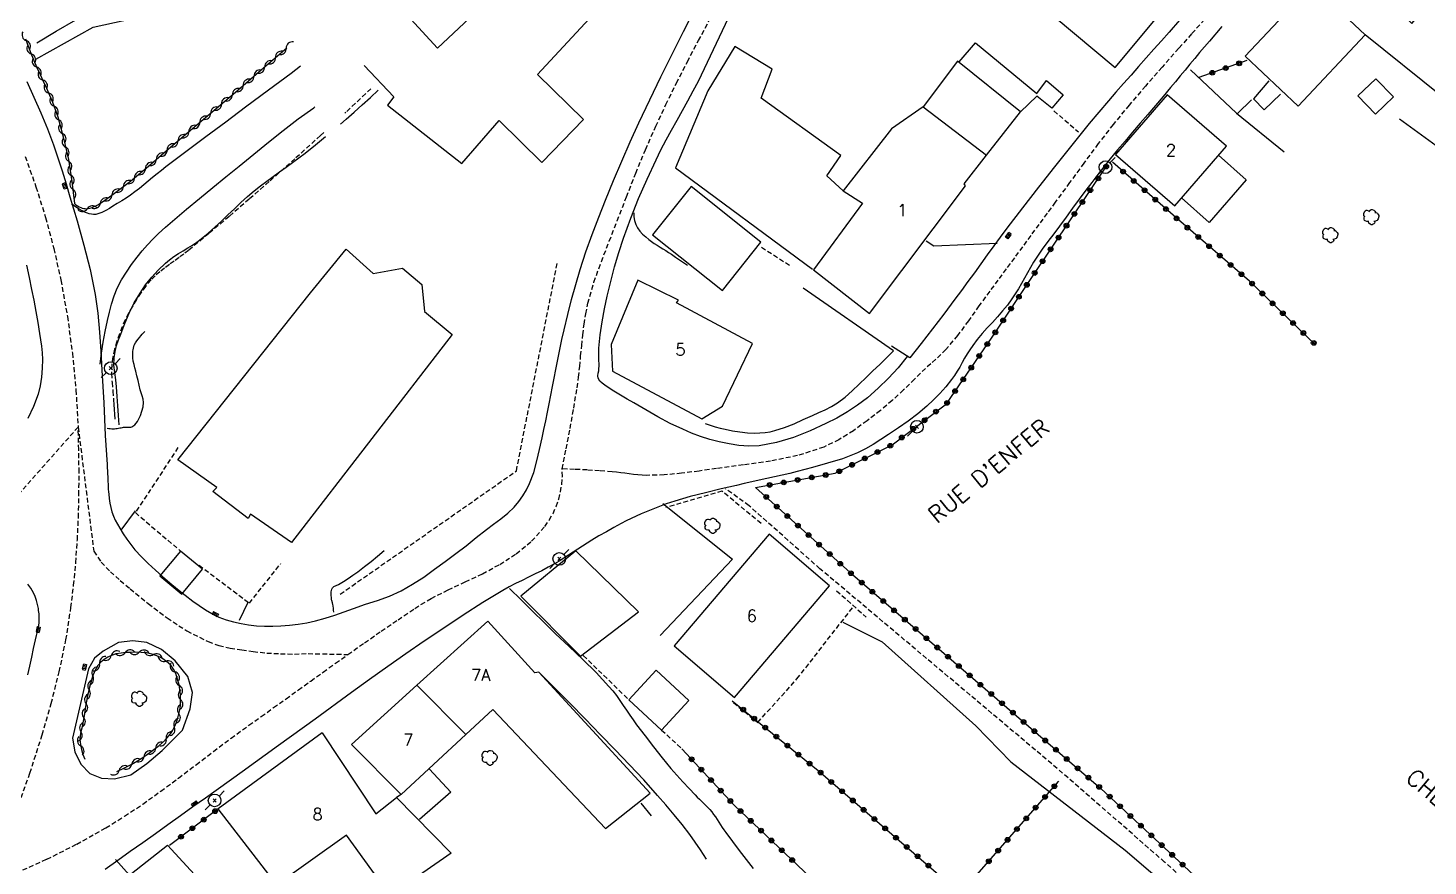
# Model space of a CAD drawing. Header units: millimetres. Extents: x 182998 to 184000, y 151998 to 153001.
# Drawn here: x 183125.3 to 183272.8, y 152199.2 to 152287.4 of the extents above; entities that cross this region are included whole.
import ezdxf
from ezdxf.enums import TextEntityAlignment as Align

# ---------------------------------------------------------------- set-up
doc = ezdxf.new("R2010")
doc.units = ezdxf.units.MM
doc.linetypes.add('DASHED', pattern=[0.75, 0.5, -0.25])
doc.layers.get('0').update_dxf_attribs({"linetype": 'CONTINUOUS'})
for name, color, linetype in [('W0001', 6, 'DASHED'), ('W0008', 7, 'CONTINUOUS'), ('W0015', 2, 'CONTINUOUS'), ('W0017', 7, 'CONTINUOUS'), ('W0070', 7, 'DASHED'), ('W0101', 7, 'CONTINUOUS'), ('W0104', 1, 'CONTINUOUS'), ('W0105', 7, 'CONTINUOUS'), ('W0112', 1, 'DASHED'), ('W0211', 2, 'CONTINUOUS'), ('W0300', 7, 'CONTINUOUS'), ('W0310', 3, 'CONTINUOUS'), ('W0323', 7, 'CONTINUOUS'), ('W0401', 7, 'CONTINUOUS'), ('W0473', 7, 'CONTINUOUS'), ('W0989', 7, 'CONTINUOUS'), ('W0991', 7, 'CONTINUOUS'), ('W1102', 7, 'CONTINUOUS')]:
    doc.layers.add(name, color=color, linetype=linetype)
doc.styles.get("Standard").update_dxf_attribs({"font": 'romans.shx', "width": 0.85})

# ---------------------------------------------------------------- blocks, each defined once
blk = doc.blocks.new('T300')
for p, q in [((-0.8, 0.51), (-0.86, 0.34)), ((-0.86, 0.34), (-0.86, 0.17)), ((-0.86, 0.17), (-0.74, 0.06)), ((-0.69, 0.63), (-0.8, 0.51)), ((-0.8, -0.06), (-0.74, 0.06)), ((-0.74, 0.06), (-0.69, 0.11)), ((-0.57, 0.69), (-0.69, 0.63)), ((-0.46, 0.69), (-0.57, 0.69)), ((-0.29, 0.63), (-0.46, 0.69)), ((-0.29, 0.63), (-0.17, 0.74)), ((-0.23, 0.57), (-0.29, 0.63)), ((-0.17, 0.74), (-0.06, 0.8)), ((-0.06, 0.8), (0.06, 0.8)), ((0.06, 0.8), (0.23, 0.74)), ((0.23, 0.74), (0.34, 0.63)), ((0.34, 0.63), (0.4, 0.51)), ((0.46, 0.46), (0.34, 0.46)), ((0.4, 0.51), (0.4, 0.46)), ((0.57, 0.4), (0.46, 0.46)), ((0.57, 0.4), (0.69, 0.29)), ((0.69, 0.29), (0.74, 0.17)), ((0.74, 0.06), (0.69, -0.17)), ((0.74, 0.17), (0.74, 0.06)), ((-0.8, -0.17), (-0.8, -0.06)), ((-0.8, -0.23), (-0.8, -0.17)), ((-0.74, -0.34), (-0.8, -0.23)), ((-0.69, -0.4), (-0.74, -0.34)), ((-0.51, -0.46), (-0.69, -0.4)), ((-0.4, -0.46), (-0.51, -0.46)), ((-0.4, -0.46), (-0.34, -0.46)), ((-0.34, -0.46), (-0.34, -0.4)), ((-0.34, -0.51), (-0.34, -0.46)), ((-0.29, -0.63), (-0.34, -0.51)), ((-0.17, -0.74), (-0.29, -0.63)), ((-0.06, -0.8), (-0.17, -0.74)), ((0.06, -0.8), (-0.06, -0.8)), ((0.17, -0.74), (0.06, -0.8)), ((0.23, -0.69), (0.17, -0.74)), ((0.29, -0.46), (0.23, -0.46)), ((0.29, -0.63), (0.23, -0.69)), ((0.46, -0.4), (0.29, -0.46)), ((0.34, -0.51), (0.29, -0.63)), ((0.34, -0.51), (0.34, -0.46)), ((0.57, -0.34), (0.46, -0.4)), ((0.63, -0.29), (0.57, -0.34)), ((0.69, -0.17), (0.63, -0.29))]:
    blk.add_line(p, q)
blk = doc.blocks.new('T401')
for p, q in [((-0.3, 0.3), (0, 0.3)), ((-0.3, -0.25), (-0.3, 0.3)), ((-0.3, 0.15), (0, 0.15)), ((-0.3, 0), (0, 0)), ((0, 0.3), (0, -0.25)), ((-0.3, -0.15), (0, -0.15)), ((-0.3, -0.25), (-0.3, -0.3)), ((-0.3, -0.3), (0, -0.3)), ((0, -0.3), (0, -0.25))]:
    blk.add_line(p, q)
blk = doc.blocks.new('T473')
for p, q in [((-0.166667, 0.166667), (0.166667, -0.166667)), ((-0.166667, -0.166667), (0.166667, 0.166667)), ((0.500001, 0.500001), (1.000002, 1.000002)), ((-1.000002, -1.000002), (-0.500001, -0.500001))]:
    blk.add_line(p, q)
blk.add_ellipse((0, 0), major_axis=(0.471405, 0.471405), ratio=1, start_param=5.4977871438, end_param=11.780972451)
blk = doc.blocks.new('t310o')
at = {"color": 0, "linetype": 'Continuous'}
for centre, start, end in [((-0.5, 0.38), 216.8699, 323.1304), ((0.5, -0.37), 36.8699, 143.1303)]:
    blk.add_arc(centre, 0.625, start, end, dxfattribs=at)
blk = doc.blocks.new('t323o')
at = {"color": 0, "linetype": 'Continuous'}
for radius in [0.25, 0.15]:
    blk.add_circle((0, 0), radius, dxfattribs=at)

msp = doc.modelspace()

# ---------------------------------------------------------------- linework, layer by layer
at = {"layer": 'W0001'}
for points in [[(183249.28, 152288.31), (183247.92, 152286.79), (183246.56, 152285.27), (183244.81, 152283.29), (183243.06, 152281.3), (183241.33, 152279.3), (183239.65, 152277.25), (183238.08, 152275.24), (183236.57, 152273.19), (183235.07, 152271.13), (183233.56, 152269.07), (183232.7, 152267.9), (183231.83, 152266.73), (183230.97, 152265.56), (183230.11, 152264.38), (183229.25, 152263.21), (183228.38, 152262.04), (183227.52, 152260.87), (183226.65, 152259.7), (183225.52, 152258.15), (183224.41, 152256.58), (183223.26, 152255.04), (183222.02, 152253.56), (183221.51, 152253.04), (183220.98, 152252.54), (183220.44, 152252.06), (183219.9, 152251.58), (183218.73, 152250.45), (183217.57, 152249.31), (183216.38, 152248.19), (183215.13, 152247.14), (183213.73, 152246.06), (183212.29, 152245.01), (183210.77, 152244.06), (183209.16, 152243.28), (183206.4, 152242.39), (183203.55, 152241.81), (183200.7, 152241.41), (183197.86, 152241.03), (183196.03, 152240.76), (183194.2, 152240.53), (183192.36, 152240.36), (183190.51, 152240.31), (183190.05, 152240.32), (183189.59, 152240.36), (183189.14, 152240.41), (183188.68, 152240.47), (183188.23, 152240.53), (183187.78, 152240.59), (183187.32, 152240.65), (183186.87, 152240.69), (183185.56, 152240.79), (183184.24, 152240.88), (183182.92, 152240.94), (183181.61, 152241)], [(183181.61, 152241), (183182.04, 152243.12), (183182.45, 152245.26), (183182.83, 152247.39), (183183.18, 152249.54), (183183.33, 152250.65), (183183.46, 152251.76), (183183.56, 152252.88), (183183.67, 152253.99), (183183.78, 152255.11), (183183.92, 152256.22), (183184.1, 152257.33), (183184.33, 152258.43), (183184.96, 152260.66), (183185.74, 152262.83), (183186.58, 152264.97), (183187.42, 152267.11), (183188.38, 152269.62), (183189.36, 152272.12), (183190.39, 152274.6), (183191.47, 152277.06), (183192.54, 152279.34), (183193.65, 152281.6), (183194.8, 152283.85), (183195.97, 152286.08), (183197.15, 152288.31)], [(183125.05, 152273.89), (183126.18, 152270.69), (183127.19, 152267.46), (183128.06, 152264.19), (183128.8, 152260.88), (183129.49, 152257.04), (183130.02, 152253.18), (183130.39, 152249.3), (183130.62, 152245.4)], [(183120.84, 152197.17), (183122.54, 152201.05), (183124.11, 152204.98), (183125.55, 152208.97), (183126.84, 152213.01), (183127.79, 152216.31), (183128.63, 152219.64), (183129.34, 152223), (183129.87, 152226.39), (183130.15, 152228.76), (183130.38, 152231.13), (183130.54, 152233.51), (183130.65, 152235.88), (183130.71, 152238.26), (183130.72, 152240.64), (183130.69, 152243.02), (183130.62, 152245.4)], [(183130.62, 152245.4), (183121.33, 152234.91)], [(183130.62, 152245.4), (183132.27, 152232.32), (183133.06, 152231.17), (183134.02, 152230.16), (183135.06, 152229.25), (183136.1, 152228.38), (183138.01, 152226.81), (183139.99, 152225.3), (183142.08, 152223.94), (183144.31, 152222.81), (183145.46, 152222.4), (183146.65, 152222.12), (183147.85, 152221.93), (183149.05, 152221.77), (183150.49, 152221.61), (183151.94, 152221.53), (183153.4, 152221.5), (183154.85, 152221.55), (183159.04, 152221.46)], [(183159.04, 152221.46), (183160.8, 152222.69), (183162.55, 152223.91), (183164.32, 152225.12), (183166.1, 152226.31), (183167.81, 152227.35), (183169.6, 152228.26), (183171.41, 152229.11), (183173.21, 152229.96), (183175.03, 152230.93), (183176.77, 152232.05), (183178.39, 152233.38), (183179.79, 152234.94), (183180.25, 152235.6), (183180.65, 152236.3), (183180.98, 152237.04), (183181.25, 152237.8), (183181.44, 152238.59), (183181.57, 152239.38), (183181.63, 152240.19), (183181.61, 152241)], [(183120.84, 152197.17), (183124.11, 152198.46), (183127.32, 152199.9), (183130.47, 152201.48), (183133.54, 152203.2), (183135.52, 152204.42), (183137.44, 152205.71), (183139.33, 152207.06), (183141.2, 152208.44), (183143.04, 152209.85), (183144.88, 152211.25), (183146.73, 152212.64), (183148.61, 152214), (183149.91, 152214.93), (183151.22, 152215.86), (183152.52, 152216.79), (183153.82, 152217.73), (183155.13, 152218.66), (183156.43, 152219.6), (183157.74, 152220.53), (183159.04, 152221.46)]]:
    msp.add_lwpolyline(points, dxfattribs=at)
at = {"layer": 'W0008'}
for points in [[(183186.37, 152259.18), (183186.73, 152260.73), (183187.13, 152262.26), (183187.58, 152263.79), (183188.08, 152265.29), (183188.84, 152267.39), (183189.67, 152269.46), (183190.56, 152271.51), (183191.5, 152273.53), (183192.02, 152274.59), (183192.56, 152275.63), (183193.13, 152276.66), (183193.71, 152277.69), (183194.29, 152278.71), (183194.86, 152279.74), (183195.42, 152280.78), (183195.96, 152281.82), (183197.57, 152285.14), (183199.14, 152288.48), (183200.64, 152291.85), (183202.1, 152295.24)], [(183133.48, 152244.52), (183133.55, 152243.5), (183133.61, 152242.48), (183133.67, 152241.46), (183133.73, 152240.44), (183133.74, 152240.18), (183133.75, 152239.91), (183133.76, 152239.65), (183133.77, 152239.38), (183133.78, 152239.12), (183133.79, 152238.85), (183133.81, 152238.59), (183133.84, 152238.32), (183133.9, 152237.86), (183133.96, 152237.39), (183134.05, 152236.93), (183134.17, 152236.48), (183134.34, 152236.03), (183134.54, 152235.6), (183134.76, 152235.18), (183135, 152234.77), (183135.36, 152234.17), (183135.75, 152233.59), (183136.16, 152233.03), (183136.6, 152232.48), (183137.28, 152231.73), (183138.01, 152231.02), (183138.76, 152230.34), (183139.52, 152229.67), (183140.29, 152229), (183141.08, 152228.34), (183141.88, 152227.69), (183142.71, 152227.08), (183143.36, 152226.62), (183144.03, 152226.17), (183144.72, 152225.76), (183145.44, 152225.4), (183146.2, 152225.11), (183146.98, 152224.89), (183147.78, 152224.71), (183148.58, 152224.58), (183149.42, 152224.48), (183150.27, 152224.44), (183151.12, 152224.44), (183151.97, 152224.47), (183152.89, 152224.54), (183153.81, 152224.65), (183154.72, 152224.8), (183155.63, 152224.99), (183156.65, 152225.27), (183157.65, 152225.6), (183158.64, 152225.96), (183159.63, 152226.31), (183160.89, 152226.74), (183162.16, 152227.15), (183163.42, 152227.61), (183164.64, 152228.16), (183165.86, 152228.84), (183167.03, 152229.61), (183168.17, 152230.43), (183169.29, 152231.24), (183170.4, 152232.07), (183171.49, 152232.91), (183172.57, 152233.77), (183173.65, 152234.63), (183174.39, 152235.19), (183175.15, 152235.74), (183175.89, 152236.32), (183176.57, 152236.97), (183177.04, 152237.55), (183177.46, 152238.15), (183177.84, 152238.79), (183178.16, 152239.45), (183178.61, 152240.62), (183178.94, 152241.83), (183179.21, 152243.04), (183179.49, 152244.25), (183179.69, 152245.14), (183179.89, 152246.04), (183180.07, 152246.95), (183180.24, 152247.85), (183180.42, 152248.76), (183180.59, 152249.66), (183180.76, 152250.56), (183180.95, 152251.46), (183181.16, 152252.51), (183181.37, 152253.56), (183181.59, 152254.61), (183181.83, 152255.65), (183182.21, 152257.25), (183182.61, 152258.83), (183183.04, 152260.42), (183183.51, 152261.99), (183184.12, 152263.83), (183184.78, 152265.66), (183185.47, 152267.48), (183186.18, 152269.29), (183187.02, 152271.35), (183187.89, 152273.39), (183188.78, 152275.42), (183189.7, 152277.44), (183190.85, 152279.86), (183192.01, 152282.27), (183193.2, 152284.67), (183194.41, 152287.05), (183195.62, 152289.44)], [(183247.74, 152289.5), (183245.54, 152286.98), (183244.75, 152286.07), (183243.95, 152285.17), (183243.14, 152284.26), (183242.34, 152283.36), (183241.54, 152282.46), (183240.74, 152281.56), (183239.94, 152280.65), (183239.15, 152279.73), (183238.14, 152278.54), (183237.14, 152277.34), (183236.14, 152276.13), (183235.16, 152274.91), (183233.46, 152272.78), (183231.78, 152270.64), (183230.12, 152268.48), (183228.47, 152266.32), (183227.77, 152265.39), (183227.08, 152264.46), (183226.4, 152263.52), (183225.72, 152262.59), (183225.04, 152261.65), (183224.36, 152260.71), (183223.68, 152259.78), (183222.98, 152258.85), (183221.81, 152257.3), (183220.63, 152255.75), (183219.44, 152254.21), (183218.25, 152252.68)], [(183251.09, 152287.56), (183249.79, 152286.04), (183249.27, 152285.43), (183248.76, 152284.82), (183248.25, 152284.21), (183247.74, 152283.59), (183247.24, 152282.98), (183246.73, 152282.36), (183246.22, 152281.75), (183245.71, 152281.14), (183244.92, 152280.2), (183244.12, 152279.26), (183243.32, 152278.32), (183242.51, 152277.39), (183241.71, 152276.45), (183240.92, 152275.51), (183240.13, 152274.57), (183239.35, 152273.62), (183238.69, 152272.81), (183238.05, 152271.99), (183237.42, 152271.16), (183236.78, 152270.34), (183236.08, 152269.4), (183235.39, 152268.46), (183234.69, 152267.51), (183234, 152266.56), (183233.4, 152265.75), (183232.78, 152264.94), (183232.18, 152264.12), (183231.61, 152263.29), (183231.26, 152262.74), (183230.94, 152262.19), (183230.62, 152261.63), (183230.32, 152261.07), (183230.01, 152260.51), (183229.69, 152259.96), (183229.35, 152259.41), (183228.99, 152258.88), (183228.51, 152258.24), (183228, 152257.62), (183227.47, 152257.01), (183226.93, 152256.42), (183226.39, 152255.83), (183225.86, 152255.23), (183225.34, 152254.61), (183224.86, 152253.97), (183224.56, 152253.54), (183224.28, 152253.09), (183224.01, 152252.64), (183223.75, 152252.18), (183223.49, 152251.72), (183223.22, 152251.27), (183222.94, 152250.82), (183222.63, 152250.39), (183222.03, 152249.65), (183221.4, 152248.94), (183220.73, 152248.26), (183220.04, 152247.61), (183219.07, 152246.8), (183218.06, 152246.03), (183217.03, 152245.31), (183215.99, 152244.61), (183215.19, 152244.09), (183214.39, 152243.57), (183213.57, 152243.1), (183212.71, 152242.68), (183211.16, 152242.07), (183209.57, 152241.58), (183207.97, 152241.14), (183206.37, 152240.72), (183205.58, 152240.52), (183204.78, 152240.33), (183203.98, 152240.15), (183203.18, 152239.97), (183202.38, 152239.8), (183201.58, 152239.63), (183200.78, 152239.45), (183199.98, 152239.26), (183198.35, 152238.88), (183196.72, 152238.49), (183195.09, 152238.08), (183193.48, 152237.61), (183192.58, 152237.31), (183191.69, 152236.98), (183190.8, 152236.63), (183189.93, 152236.26), (183189.4, 152236.02), (183188.87, 152235.77), (183188.35, 152235.51), (183187.83, 152235.24)], [(183125.22, 152281.79), (183125.97, 152280.14), (183126.69, 152278.47), (183127.38, 152276.79), (183128.03, 152275.1), (183128.5, 152273.75), (183128.94, 152272.39), (183129.36, 152271.02), (183129.76, 152269.64), (183130.51, 152267.1), (183131.24, 152264.55), (183131.9, 152261.97), (183132.43, 152259.37), (183132.71, 152257.38), (183132.88, 152255.38), (183133, 152253.38), (183133.12, 152251.38), (183133.23, 152249.67), (183133.33, 152247.95), (183133.41, 152246.24), (183133.48, 152244.52)], [(183125.17, 152262.43), (183125.45, 152261.16), (183125.71, 152259.89), (183125.94, 152258.74), (183126.16, 152257.58), (183126.36, 152256.42), (183126.54, 152255.26), (183126.65, 152254.58), (183126.76, 152253.9), (183126.84, 152253.2), (183126.87, 152252.51), (183126.85, 152251.59), (183126.77, 152250.66), (183126.63, 152249.75), (183126.4, 152248.85), (183125.92, 152247.55), (183125.32, 152246.3)], [(183217.94, 152252.82), (183217, 152251.64), (183215.98, 152250.53), (183214.9, 152249.48), (183213.76, 152248.49), (183212.73, 152247.71), (183211.66, 152247), (183210.55, 152246.35), (183209.4, 152245.76), (183207.72, 152245), (183205.99, 152244.31), (183204.2, 152243.76), (183202.35, 152243.42), (183201.29, 152243.38), (183200.23, 152243.46), (183199.19, 152243.63), (183198.16, 152243.84), (183197.17, 152244.09), (183196.2, 152244.4), (183195.25, 152244.76), (183194.31, 152245.16), (183192.98, 152245.78), (183191.69, 152246.48), (183190.42, 152247.21), (183189.16, 152247.94), (183188.45, 152248.34), (183187.74, 152248.75), (183187.04, 152249.18), (183186.37, 152249.65), (183186.11, 152249.82), (183185.84, 152250.01), (183185.59, 152250.24), (183185.41, 152250.53), (183185.36, 152250.79), (183185.39, 152251.06), (183185.46, 152251.31), (183185.49, 152251.55), (183185.5, 152251.82), (183185.5, 152252.09), (183185.49, 152252.36), (183185.48, 152252.64), (183185.47, 152252.91), (183185.47, 152253.18), (183185.48, 152253.45), (183185.49, 152253.72), (183185.63, 152255.1), (183185.82, 152256.47), (183186.07, 152257.83), (183186.37, 152259.18)], [(183187.83, 152235.24), (183187.05, 152234.81), (183186.27, 152234.38), (183185.49, 152233.93), (183184.72, 152233.48), (183184.23, 152233.17), (183183.74, 152232.86), (183183.25, 152232.55), (183182.77, 152232.23), (183182.29, 152231.91), (183181.8, 152231.6), (183181.31, 152231.29), (183180.81, 152231), (183180.14, 152230.63), (183179.46, 152230.27), (183178.77, 152229.93), (183178.08, 152229.6), (183177.39, 152229.26), (183176.7, 152228.92), (183176.03, 152228.56), (183175.36, 152228.19), (183173.25, 152226.92), (183171.18, 152225.59), (183169.13, 152224.22), (183167.09, 152222.84), (183165.16, 152221.52), (183163.24, 152220.18), (183161.33, 152218.82), (183159.43, 152217.44)], [(183125.33, 152219.31), (183125.53, 152220.24), (183125.73, 152221.16), (183125.93, 152222.08), (183126.13, 152223.01), (183126.23, 152223.45), (183126.35, 152223.89), (183126.45, 152224.34), (183126.51, 152224.8), (183126.52, 152224.98), (183126.53, 152225.17), (183126.53, 152225.36), (183126.52, 152225.54), (183126.51, 152225.73), (183126.49, 152225.91), (183126.46, 152226.1), (183126.43, 152226.28), (183126.34, 152226.71), (183126.24, 152227.14), (183126.09, 152227.56), (183125.91, 152227.96), (183125.64, 152228.42), (183125.33, 152228.84)], [(183159.43, 152217.44), (183155.59, 152214.66), (183151.74, 152211.88), (183147.89, 152209.11), (183144.03, 152206.34), (183142.72, 152205.4), (183141.4, 152204.46), (183140.08, 152203.52), (183138.76, 152202.58), (183137.44, 152201.64), (183136.12, 152200.7), (183134.8, 152199.76), (183133.48, 152198.82)]]:
    msp.add_lwpolyline(points, dxfattribs=at)
at = {"layer": 'W0015'}
msp.add_lwpolyline([(183131.72, 152219.95), (183130.04, 152212.65), (183130.26, 152211.22), (183130.92, 152209.89), (183131.86, 152208.93), (183133.1, 152208.43), (183134.45, 152208.35), (183136.16, 152208.79), (183137.86, 152209.98), (183139.49, 152211.33), (183141.61, 152213.47), (183142.44, 152215.73), (183142.68, 152217.44), (183142.19, 152219.12), (183140.84, 152220.8), (183139.41, 152221.99), (183137.86, 152222.7), (183136.38, 152222.9), (183134.89, 152222.7), (183133.26, 152221.82), (183132.33, 152221.05)], close=True, dxfattribs=at)
at = {"layer": 'W0017'}
for points in [[(183154.06, 152283.39), (183153.05, 152282.63), (183150.66, 152280.85), (183148.27, 152279.07), (183146.17, 152277.5), (183144.06, 152275.94), (183141.96, 152274.37), (183139.87, 152272.78), (183139.4, 152272.42), (183138.94, 152272.04), (183138.47, 152271.66), (183138.01, 152271.28), (183137.55, 152270.9), (183137.08, 152270.53), (183136.61, 152270.16), (183136.13, 152269.81), (183135.67, 152269.5), (183135.22, 152269.21), (183134.75, 152268.93), (183134.28, 152268.65), (183133.91, 152268.42), (183133.53, 152268.18), (183133.13, 152267.97), (183132.71, 152267.83), (183132.48, 152267.79), (183132.25, 152267.79), (183132.02, 152267.81), (183131.8, 152267.85), (183131.6, 152267.91), (183131.4, 152267.98), (183131.21, 152268.06), (183131.03, 152268.16), (183130.74, 152268.32), (183130.46, 152268.5), (183130.19, 152268.69), (183129.93, 152268.9)], [(183247.8, 152283.01), (183252.65, 152278.44), (183257.67, 152274.39)], [(183132.96, 152252.01), (183133.08, 152253.17), (183133.25, 152254.33), (183133.46, 152255.47), (183133.7, 152256.61), (183133.91, 152257.48), (183134.14, 152258.35), (183134.41, 152259.2), (183134.75, 152260.03), (183135.2, 152260.89), (183135.71, 152261.71), (183136.26, 152262.51), (183136.84, 152263.28), (183137.37, 152263.94), (183137.93, 152264.58), (183138.5, 152265.19), (183139.1, 152265.79), (183139.81, 152266.45), (183140.55, 152267.08), (183141.3, 152267.7), (183142.05, 152268.32), (183143.42, 152269.47), (183144.81, 152270.61), (183146.19, 152271.74), (183147.58, 152272.87), (183149.13, 152274.12), (183150.67, 152275.38), (183152.23, 152276.62), (183153.81, 152277.83), (183155.44, 152279.01), (183155.57, 152279.1)], [(183254.22, 152279.84), (183252.76, 152278.41)], [(183189.15, 152267.94), (183189.17, 152267.53), (183189.24, 152267.13), (183189.36, 152266.74), (183189.54, 152266.37), (183189.79, 152266.01), (183190.09, 152265.7), (183190.42, 152265.42), (183190.75, 152265.16), (183191.03, 152264.94), (183191.32, 152264.73), (183191.62, 152264.53), (183191.92, 152264.34), (183192.22, 152264.16), (183192.52, 152263.97), (183192.83, 152263.78), (183193.12, 152263.59), (183193.54, 152263.3), (183193.96, 152263.01), (183194.38, 152262.72), (183194.8, 152262.43)], [(183227.42, 152264.72), (183220.78, 152264.44), (183219.95, 152264.97)], [(183133.67, 152245.29), (183133.84, 152245.25), (183134, 152245.23), (183134.17, 152245.21), (183134.34, 152245.21), (183134.47, 152245.22), (183134.61, 152245.23), (183134.74, 152245.25), (183134.88, 152245.28), (183135.01, 152245.3), (183135.14, 152245.33), (183135.28, 152245.35), (183135.41, 152245.37), (183135.53, 152245.38), (183135.66, 152245.39), (183135.78, 152245.38), (183135.9, 152245.38), (183136.03, 152245.39), (183136.16, 152245.4), (183136.28, 152245.43), (183136.4, 152245.48), (183136.59, 152245.63), (183136.75, 152245.81), (183136.87, 152246), (183136.98, 152246.2), (183137.18, 152246.62), (183137.34, 152247.06), (183137.46, 152247.52), (183137.5, 152247.99), (183137.47, 152248.33), (183137.38, 152248.67), (183137.27, 152248.99), (183137.17, 152249.31), (183137.05, 152249.8), (183136.94, 152250.29), (183136.82, 152250.78), (183136.7, 152251.27), (183136.61, 152251.62), (183136.51, 152251.98), (183136.42, 152252.34), (183136.37, 152252.7), (183136.37, 152252.87), (183136.37, 152253.04), (183136.37, 152253.2), (183136.39, 152253.37), (183136.41, 152253.54), (183136.44, 152253.7), (183136.48, 152253.87), (183136.54, 152254.02), (183136.65, 152254.25), (183136.8, 152254.46), (183136.96, 152254.66), (183137.12, 152254.85), (183137.24, 152255.01), (183137.37, 152255.16), (183137.5, 152255.31), (183137.64, 152255.46)], [(183218.25, 152252.68), (183216.29, 152253.92)], [(183135.16, 152234.55), (183136.65, 152236.59)], [(183192.21, 152237.36), (183199.54, 152231.49)], [(183157.56, 152225.9), (183157.54, 152226.11), (183157.51, 152226.33), (183157.48, 152226.54), (183157.45, 152226.75), (183157.43, 152226.83), (183157.41, 152226.9), (183157.39, 152226.98), (183157.37, 152227.05), (183157.35, 152227.13), (183157.33, 152227.2), (183157.32, 152227.28), (183157.31, 152227.36), (183157.3, 152227.5), (183157.29, 152227.63), (183157.28, 152227.77), (183157.27, 152227.9), (183157.28, 152228.05), (183157.31, 152228.19), (183157.35, 152228.33), (183157.42, 152228.46), (183157.48, 152228.54), (183157.56, 152228.6), (183157.64, 152228.64), (183157.73, 152228.68), (183157.81, 152228.71), (183157.89, 152228.74), (183157.98, 152228.78), (183158.06, 152228.82), (183158.57, 152229.14), (183159.07, 152229.47), (183159.57, 152229.82), (183160.07, 152230.17), (183160.78, 152230.71), (183161.48, 152231.26), (183162.17, 152231.82), (183162.85, 152232.4)], [(183199.54, 152231.49), (183191.94, 152223.45)], [(183176.07, 152228.41), (183177.28, 152227.22), (183178.5, 152226.03), (183179.71, 152224.83), (183180.92, 152223.64), (183182.34, 152222.28), (183183.79, 152220.94), (183185.2, 152219.56), (183186.54, 152218.1), (183186.94, 152217.62), (183187.32, 152217.12), (183187.68, 152216.62), (183188.03, 152216.1), (183188.38, 152215.59), (183188.73, 152215.07), (183189.09, 152214.56), (183189.46, 152214.06), (183190.34, 152212.89), (183191.23, 152211.73), (183192.14, 152210.58), (183193.07, 152209.46), (183193.69, 152208.74), (183194.33, 152208.05), (183194.98, 152207.36), (183195.63, 152206.67), (183195.85, 152206.45), (183196.07, 152206.23), (183196.29, 152206.01), (183196.51, 152205.79), (183196.74, 152205.57), (183196.95, 152205.35), (183197.16, 152205.12), (183197.37, 152204.88), (183197.57, 152204.62), (183197.76, 152204.35), (183197.95, 152204.08), (183198.13, 152203.8), (183198.3, 152203.53), (183198.48, 152203.25), (183198.66, 152202.98), (183198.85, 152202.71), (183200.27, 152200.81), (183201.72, 152198.93)], [(183147.61, 152225.07), (183148.52, 152226.95)], [(183196.83, 152199.92), (183196.18, 152200.89), (183195.05, 152202.49), (183194.25, 152203.55), (183193.4, 152204.59), (183192.54, 152205.61), (183191.66, 152206.62), (183190.2, 152208.25), (183188.7, 152209.85), (183187.18, 152211.43), (183185.66, 152213.01), (183184.04, 152214.68), (183182.41, 152216.34), (183180.77, 152217.99), (183179.13, 152219.63)], [(183134.56, 152199.87), (183139.27, 152194.6), (183143.95, 152189.78), (183146.57, 152186.81), (183156.63, 152176.09), (183151.45, 152171)]]:
    msp.add_lwpolyline(points, dxfattribs=at)
at = {"layer": 'W0070'}
msp.add_lwpolyline([(183278.31, 152171), (183259.79, 152186.59), (183245.08, 152199.6), (183233.76, 152209.46), (183208.77, 152230.48), (183201.3, 152237.11), (183198.85, 152238.88)], dxfattribs=at)
at = {"layer": 'W0101'}
for points in [[(183160.77, 152283.45), (183163.89, 152280.17), (183163.2, 152279.29), (183171.03, 152273.14), (183174.97, 152277.66), (183179.46, 152273.26), (183183.86, 152277.77), (183179.02, 152282.51), (183184.47, 152288.38), (183182.87, 152289.78), (183204.31, 152311.58), (183204.36, 152311.48), (183217.23, 152339.8)], [(183178.28, 152320.94), (183184.83, 152318.84), (183185.54, 152318.63), (183194.44, 152309.63), (183168.47, 152285.29), (183163.68, 152290.55)], [(183219.65, 152279.12), (183216.29, 152276.81), (183211.22, 152270.28), (183213.26, 152268.96), (183208.08, 152261.96)], [(183219.65, 152279.12), (183226.31, 152274.01)], [(183245.35, 152280.39), (183239.9, 152274.11)], [(183239.9, 152274.11), (183246.15, 152268.69), (183251.6, 152274.97), (183245.35, 152280.39)], [(183208.08, 152261.96), (183213.98, 152257.36), (183224.11, 152270.81), (183223.95, 152271), (183226.31, 152274.01)], [(183189.6, 152260.86), (183186.79, 152254.08), (183186.92, 152251.27), (183196.32, 152246.26)], [(183196.32, 152246.26), (183198.49, 152247.58), (183201.66, 152254.19), (183193.65, 152258.49), (183193.87, 152258.74), (183189.6, 152260.86)], [(183173.79, 152224.96), (183166.31, 152218.22)], [(183171.48, 152213.04), (183174.31, 152215.65), (183186.16, 152203.15), (183190.87, 152206.87), (183179.16, 152219.59), (183178.72, 152219.54), (183173.79, 152224.96)], [(183166.31, 152218.22), (183159.41, 152211.99)], [(183156.32, 152213.2), (183145.38, 152205.21)], [(183156.32, 152213.2), (183162, 152204.69), (183164.17, 152206.4)], [(183159.41, 152211.99), (183164.64, 152206.73), (183171.48, 152213.04)], [(183164.17, 152206.4), (183169.93, 152200.53), (183163.48, 152196.09), (183158.88, 152202.43), (183151.56, 152197.22), (183145.38, 152205.21)], [(183164.64, 152206.73), (183164.17, 152206.4)]]:
    msp.add_lwpolyline(points, dxfattribs=at)
for points in [[(183141.14, 152241.93), (183155.11, 152259.54), (183158.85, 152264.11), (183161.69, 152261.55), (183164.8, 152262.13), (183166.84, 152260.39), (183167.12, 152257.55), (183170.04, 152255.13), (183153.1, 152233.25), (183148.77, 152236.23), (183148.52, 152235.76), (183144.8, 152238.63), (183145.22, 152239.04)], [(183203.43, 152234.11), (183193.4, 152222.35), (183199.76, 152216.93), (183209.78, 152228.69), (183203.43, 152234.11)]]:
    msp.add_lwpolyline(points, close=True, dxfattribs=at)
at = {"layer": 'W0104'}
for points in [[(183260.8, 152291.99), (183263.72, 152296.1), (183267.09, 152293.78), (183266.26, 152292.57), (183271.11, 152287.89), (183272.4, 152289.35), (183277.75, 152284.53), (183274.25, 152280.23), (183266.2, 152286.68)], [(183211.22, 152270.28), (183209.48, 152271.85), (183210.97, 152273.97), (183202.57, 152280.03), (183203.73, 152283.09), (183199.81, 152285.46), (183196.95, 152280.8), (183193.56, 152272.68), (183208, 152262.02)], [(183223.42, 152283.86), (183225.16, 152285.85), (183231.6, 152280.5), (183232.62, 152281.88), (183234.39, 152280.39), (183233.2, 152278.96), (183231.6, 152280.23), (183229.9, 152278.57)], [(183226.31, 152274.01), (183229.9, 152278.57), (183223.26, 152283.92), (183219.65, 152279.12)], [(183256.07, 152281.85), (183254.44, 152279.95), (183255.57, 152278.8), (183257.28, 152280.45)], [(183250.75, 152274.02), (183253.67, 152271.44), (183249.76, 152266.92), (183246.87, 152269.52)], [(183177.26, 152227.61), (183183.54, 152221.27), (183189.65, 152225.96), (183183.04, 152232.37)], [(183183.04, 152232.37), (183177.26, 152227.61)], [(183167.64, 152209.37), (183169.87, 152206.95), (183166.57, 152204.08)], [(183189.9, 152205.79), (183190.99, 152204.46)], [(183136.24, 152198.41), (183140.04, 152201.38), (183147.73, 152193.01), (183148.55, 152193.86), (183152.55, 152189.59), (183156.73, 152193.59), (183162.41, 152197.72)]]:
    msp.add_lwpolyline(points, dxfattribs=at)
for points in [[(183260.61, 152291.94), (183253.56, 152284.44), (183259.15, 152279.18), (183266.2, 152286.68)], [(183267.31, 152282.07), (183265.43, 152280.26), (183267.3, 152278.33), (183269.18, 152280.15), (183267.31, 152282.07)], [(183202.54, 152264.85), (183195.19, 152270.72), (183191.14, 152265.65), (183198.49, 152259.78), (183202.54, 152264.85)], [(183188.63, 152216.67), (183192.08, 152213.5), (183194.94, 152216.62), (183191.5, 152219.79), (183188.63, 152216.67)]]:
    msp.add_lwpolyline(points, close=True, dxfattribs=at)
at = {"layer": 'W0105'}
msp.add_lwpolyline([(183141.42, 152232.34), (183139.24, 152229.73), (183141.54, 152227.81), (183143.72, 152230.43), (183141.42, 152232.34)], close=True, dxfattribs=at)
at = {"layer": 'W0112'}
for points in [[(183161.47, 152281.02), (183158.82, 152278.54), (183158.73, 152278.46)], [(183233.42, 152278.68), (183235.99, 152276.48)], [(183156.51, 152276.42), (183156.15, 152276.09), (183153.46, 152273.65), (183150.75, 152271.24), (183148.65, 152269.4), (183146.53, 152267.58), (183144.39, 152265.78), (183142.24, 152264), (183141.75, 152263.61), (183141.25, 152263.24), (183140.74, 152262.87), (183140.23, 152262.51), (183139.72, 152262.13), (183139.23, 152261.74), (183138.75, 152261.33), (183138.3, 152260.88), (183137.74, 152260.23), (183137.23, 152259.53), (183136.76, 152258.81), (183136.32, 152258.07), (183135.93, 152257.38), (183135.58, 152256.67), (183135.25, 152255.95), (183134.97, 152255.21), (183134.7, 152254.42), (183134.47, 152253.61), (183134.29, 152252.79), (183134.17, 152251.96), (183134.14, 152251.03), (183134.2, 152250.1), (183134.29, 152249.18), (183134.36, 152248.27), (183134.39, 152247.76), (183134.43, 152247.25), (183134.46, 152246.74), (183134.5, 152246.23)], [(183202.6, 152264.33), (183205.63, 152262.38)], [(183176.79, 152240.78), (183181.11, 152262.73)], [(183141.14, 152243.23), (183136.65, 152236.39)], [(183158.22, 152227.8), (183176.79, 152240.78)], [(183202.57, 152235.24), (183198.44, 152238.66), (183192.54, 152236.92)], [(183136.65, 152236.39), (183141.42, 152232.34)], [(183143.37, 152230.86), (183148.66, 152226.86)], [(183148.66, 152226.86), (183151.97, 152231.02)], [(183210.51, 152228.16), (183213.65, 152225.38)], [(183199.65, 152216.4), (183202.21, 152214.3), (183206.35, 152218.88), (183212.3, 152226.51)], [(183183.84, 152221.36), (183188.63, 152216.67)], [(183192.08, 152213.5), (183194.23, 152211.52)]]:
    msp.add_lwpolyline(points, dxfattribs=at)
at = {"layer": 'W0211'}
for points in [[(183126.26, 152285.84), (183128.31, 152287.06), (183130.37, 152288.28)], [(183158.25, 152277.29), (183158.85, 152277.8), (183159.71, 152278.55), (183160.56, 152279.31), (183161.41, 152280.08), (183162.24, 152280.86)], [(183134.94, 152245.62), (183134.88, 152246.62), (183134.81, 152247.62), (183134.74, 152248.62), (183134.67, 152249.62), (183134.58, 152250.38), (183134.48, 152251.15), (183134.4, 152251.92), (183134.42, 152252.7), (183134.52, 152253.34), (183134.68, 152253.97), (183134.89, 152254.58), (183135.11, 152255.18), (183135.54, 152256.3), (183136.01, 152257.4), (183136.54, 152258.47), (183137.14, 152259.51), (183137.73, 152260.36), (183138.38, 152261.17), (183139.07, 152261.93), (183139.82, 152262.65), (183140.26, 152263.01), (183140.72, 152263.35), (183141.2, 152263.66), (183141.69, 152263.96), (183142.17, 152264.25), (183142.66, 152264.55), (183143.13, 152264.87), (183143.59, 152265.21), (183144.32, 152265.81), (183145.03, 152266.43), (183145.72, 152267.08), (183146.4, 152267.73), (183147.08, 152268.38), (183147.77, 152269.03), (183148.46, 152269.67), (183149.18, 152270.28), (183149.83, 152270.8), (183150.5, 152271.3), (183151.17, 152271.79), (183151.84, 152272.28), (183152.52, 152272.76), (183153.2, 152273.25), (183153.87, 152273.74), (183154.53, 152274.25), (183155.62, 152275.11), (183156.67, 152275.97)]]:
    msp.add_lwpolyline(points, dxfattribs=at)
at = {"layer": 'W0300'}
for points in [[(183210.92, 152308.2), (183224.88, 152295.82), (183239.87, 152283.26), (183251.3, 152297)], [(183126.15, 152284.13), (183132.21, 152287.49), (183137.5, 152288.65), (183140.23, 152290.19), (183141.41, 152294.55), (183141.83, 152299.78)], [(183269.81, 152277.86), (183276.76, 152272.81)], [(183216.51, 152253.42), (183207.01, 152260.03)], [(183196.68, 152245.76), (183197.2, 152245.58), (183197.72, 152245.42), (183198.26, 152245.28), (183198.8, 152245.16), (183199.57, 152245.01), (183200.34, 152244.89), (183201.12, 152244.8), (183201.91, 152244.77), (183202.44, 152244.78), (183202.98, 152244.83), (183203.51, 152244.91), (183204.03, 152245.02), (183205.05, 152245.34), (183206.04, 152245.73), (183207.01, 152246.18), (183207.97, 152246.62), (183208.64, 152246.92), (183209.32, 152247.22), (183209.98, 152247.55), (183210.62, 152247.94), (183211.42, 152248.55), (183212.17, 152249.22), (183212.89, 152249.92), (183213.62, 152250.61), (183214.35, 152251.3), (183215.08, 152252), (183215.8, 152252.71), (183216.51, 152253.42)], [(183211.17, 152224.86), (183215.33, 152222.79), (183225.19, 152213.95), (183228.88, 152210.17), (183240.92, 152200.84), (183254.25, 152189.46)]]:
    msp.add_lwpolyline(points, dxfattribs=at)
at = {"layer": 'W0310'}
for points in [[(183125.08, 152286.26), (183125.36, 152285.5), (183125.65, 152284.75), (183125.96, 152284), (183126.28, 152283.26), (183126.61, 152282.53), (183126.95, 152281.8), (183127.29, 152281.07), (183127.62, 152280.34), (183127.93, 152279.59), (183128.21, 152278.84), (183128.47, 152278.07), (183129.09, 152275.82), (183129.59, 152273.55), (183129.97, 152271.25), (183130.23, 152268.93)], [(183130.23, 152268.93), (183130.39, 152268.8), (183130.56, 152268.69), (183130.73, 152268.6), (183130.92, 152268.51), (183131.06, 152268.46), (183131.21, 152268.42), (183131.37, 152268.39), (183131.52, 152268.38), (183131.69, 152268.39), (183131.85, 152268.43), (183132.01, 152268.48), (183132.16, 152268.54), (183132.69, 152268.81), (183133.2, 152269.12), (183133.69, 152269.46), (183134.17, 152269.81), (183136.13, 152271.3), (183138.03, 152272.87), (183139.9, 152274.47), (183141.77, 152276.06), (183144.49, 152278.36), (183147.21, 152280.67), (183149.91, 152282.99), (183152.6, 152285.32)], [(183134.7, 152209.15), (183135.5, 152209.51), (183136.28, 152209.92), (183137.04, 152210.37), (183137.78, 152210.86), (183138.47, 152211.35), (183139.15, 152211.87), (183139.78, 152212.44), (183140.34, 152213.09), (183140.6, 152213.48), (183140.8, 152213.9), (183140.97, 152214.33), (183141.11, 152214.77), (183141.23, 152215.19), (183141.32, 152215.63), (183141.39, 152216.06), (183141.42, 152216.5), (183141.42, 152216.76), (183141.42, 152217.01), (183141.4, 152217.26), (183141.38, 152217.5), (183141.35, 152217.75), (183141.31, 152218), (183141.26, 152218.25), (183141.2, 152218.49), (183141.06, 152218.97), (183140.9, 152219.45), (183140.67, 152219.92), (183140.37, 152220.33), (183139.94, 152220.73), (183139.45, 152221.05), (183138.93, 152221.3), (183138.39, 152221.49), (183137.84, 152221.62), (183137.27, 152221.68), (183136.71, 152221.7), (183136.16, 152221.68), (183135.65, 152221.66), (183135.14, 152221.61), (183134.63, 152221.52), (183134.14, 152221.35), (183133.74, 152221.16), (183133.36, 152220.93), (183133.01, 152220.64), (183132.71, 152220.31), (183132.37, 152219.74), (183132.14, 152219.13), (183131.97, 152218.5), (183131.8, 152217.88), (183131.57, 152216.93), (183131.4, 152215.97), (183131.25, 152215.01), (183131.09, 152214.05), (183131, 152213.68), (183130.91, 152213.31), (183130.83, 152212.92), (183130.81, 152212.54), (183130.86, 152211.99), (183130.96, 152211.45), (183131.12, 152210.92), (183131.33, 152210.42)]]:
    msp.add_lwpolyline(points, dxfattribs=at)
at = {"layer": 'W0323'}
for points in [[(183253.75, 152283.98), (183248.68, 152282.2)], [(183261.02, 152254.03), (183254.03, 152260.75), (183246.54, 152267.2), (183239.57, 152273.29)], [(183201.99, 152239.04), (183210.37, 152240.53), (183216.37, 152243.53), (183222.1, 152247.86), (183226.9, 152254.86), (183231.36, 152261.58), (183238.96, 152272.87)], [(183201.99, 152239.04), (183211.94, 152230.09), (183238.36, 152207.36), (183257.45, 152189.57), (183271.69, 152177.94), (183279.97, 152171)], [(183199.52, 152216.59), (183208.58, 152209.24), (183223.59, 152196.29), (183233.92, 152208.11)], [(183194.23, 152211.52), (183199.76, 152205.57), (183208.39, 152197.39), (183220.43, 152185.9), (183230.12, 152176.92), (183235.3, 152171)], [(183145.38, 152205.21), (183140.26, 152201.35)]]:
    msp.add_lwpolyline(points, dxfattribs=at)
at = {"layer": 'W1102'}
msp.add_lwpolyline([(183171.48, 152213.04), (183166.31, 152218.22)], dxfattribs=at)

# ---------------------------------------------------------------- block references
at = {"layer": 'W0300'}
for p in [(183266.89, 152267.5), (183262.57, 152265.6), (183197.48, 152234.99), (183137.09, 152216.78), (183174.01, 152210.56)]:
    msp.add_blockref('T300', p, dxfattribs=at)
at = {"layer": 'W0310'}
for p, rotation in [((183125.15, 152286.08), 290.4241829476969), ((183125.68, 152284.68), 292.1337859457606), ((183151.42, 152284.3), 40.94205061500299), ((183152.55, 152285.28), 40.94205061500299), ((183126.26, 152283.29), 293.471876839119), ((183150.28, 152283.31), 40.94205061500299), ((183126.89, 152281.93), 294.9367529109708), ((183148.01, 152281.36), 40.66876929051407), ((183149.15, 152282.33), 40.66876929051407), ((183127.51, 152280.57), 294.0820295913721), ((183146.87, 152280.38), 40.39548915310251), ((183128.08, 152279.18), 290.7744298069007), ((183144.59, 152278.44), 40.39548915310251), ((183145.73, 152279.41), 40.39548915310251), ((183128.55, 152277.75), 285.4252008145565), ((183143.44, 152277.47), 40.1222102023832), ((183128.95, 152276.31), 285.4252008145565), ((183141.15, 152275.53), 40.36447171205779), ((183142.29, 152276.5), 40.1222102023832), ((183129.3, 152274.85), 282.4177897079712), ((183140, 152274.56), 40.36447171205779), ((183129.62, 152273.38), 279.4103754537687), ((183137.72, 152272.61), 39.55350827154219), ((183138.87, 152273.59), 40.59407062524327), ((183129.86, 152271.9), 279.4103754537687), ((183136.57, 152271.66), 39.55350827154219), ((183130.06, 152270.42), 276.4029580533903), ((183134.19, 152269.83), 37.24575253270823), ((183135.39, 152270.73), 37.24575253270823), ((183132.96, 152268.97), 31.74763228713045), ((183131.59, 152268.38), 5.172179627338573), ((183134.11, 152221.34), 205.5325321283905), ((183135.57, 152221.65), 185.4136369144604), ((183137.06, 152221.69), 178.727138704503), ((183138.54, 152221.44), 160.1568916766346), ((183132.16, 152219.19), 249.1664537048338), ((183132.88, 152220.49), 228.0859006902339), ((183139.87, 152220.77), 147.0690601871777), ((183140.81, 152219.63), 115.5597462563413), ((183131.77, 152217.74), 256.4837357849069), ((183141.27, 152218.2), 101.6709740078461), ((183131.46, 152216.28), 259.7668065548897), ((183141.42, 152216.71), 89.14549200646226), ((183131.21, 152214.8), 260.3325127139723), ((183141.24, 152215.23), 78.00374066410582), ((183130.91, 152213.33), 255.6647704520416), ((183140.76, 152213.81), 63.91497307105897), ((183130.89, 152211.84), 280.8432489444166), ((183139.91, 152212.58), 49.13961996072084), ((183137.57, 152210.72), 33.50329216325654), ((183138.79, 152211.59), 37.47749441789325), ((183134.95, 152209.26), 24.43791931590538), ((183136.29, 152209.93), 30.48150204214283)]:
    msp.add_blockref('t310o', p, dxfattribs=dict(at, rotation=rotation))
at = {"layer": 'W0323'}
for p, rotation in [((183251.51, 152283.19), 199.2626287251821), ((183252.93, 152283.69), 199.2626287251821), ((183250.1, 152282.7), 199.2626287251821), ((183238.92, 152272.82), 56.05566438659132), ((183238.09, 152271.58), 56.05566438659132), ((183240.7, 152272.3), 138.8651612222599), ((183237.25, 152270.33), 56.05566438659132), ((183241.83, 152271.31), 138.8651612222599), ((183242.96, 152270.33), 138.8651612222599), ((183236.41, 152269.09), 56.05566438659132), ((183244.09, 152269.34), 138.8651612222599), ((183235.57, 152267.84), 56.05566438659132), ((183245.22, 152268.35), 138.8651612222599), ((183246.34, 152267.37), 138.8651612222599), ((183234.74, 152266.6), 56.05566438659132), ((183247.48, 152266.39), 139.2977336707504), ((183233.06, 152264.11), 56.05566438659132), ((183233.9, 152265.35), 56.05566438659132), ((183248.62, 152265.41), 139.2977336707504), ((183249.76, 152264.43), 139.2977336707504), ((183232.22, 152262.86), 56.05566438659132), ((183250.89, 152263.45), 139.2977336707504), ((183231.39, 152261.62), 56.05566438659132), ((183252.03, 152262.47), 139.2977336707504), ((183253.17, 152261.49), 139.2977336707504), ((183230.56, 152260.37), 56.42140065949904), ((183254.29, 152260.5), 136.113012046448), ((183229.73, 152259.12), 56.42140065949904), ((183255.37, 152259.46), 136.113012046448), ((183256.45, 152258.42), 136.113012046448), ((183228.07, 152256.62), 56.42140065949904), ((183228.9, 152257.87), 56.42140065949904), ((183257.53, 152257.38), 136.113012046448), ((183227.24, 152255.37), 56.42140065949904), ((183258.61, 152256.34), 136.113012046448), ((183259.7, 152255.3), 136.113012046448), ((183226.4, 152254.13), 55.59027862362381), ((183260.78, 152254.26), 136.113012046448), ((183225.55, 152252.89), 55.59027862362381), ((183224.7, 152251.65), 55.59027862362381), ((183223.86, 152250.42), 55.59027862362381), ((183222.16, 152247.94), 55.59027862362381), ((183223.01, 152249.18), 55.59027862362381), ((183220.99, 152247.02), 37.04873211233189), ((183218.59, 152245.21), 37.04873211233189), ((183219.79, 152246.11), 37.04873211233189), ((183216.18, 152243.43), 26.56801142061428), ((183217.39, 152244.3), 37.04873211233189), ((183213.49, 152242.09), 26.56801142061428), ((183214.83, 152242.76), 26.56801142061428), ((183210.81, 152240.75), 26.56801142061428), ((183212.15, 152241.42), 26.56801142061428), ((183203.47, 152239.3), 10.07542595252871), ((183204.95, 152239.57), 10.07542595252871), ((183206.42, 152239.83), 10.07542595252871), ((183207.9, 152240.09), 10.07542595252871), ((183209.38, 152240.35), 10.07542595252871), ((183203.11, 152238.04), 318.0069723509364), ((183204.22, 152237.03), 318.0069723509364), ((183205.34, 152236.03), 318.0069723509364), ((183206.45, 152235.03), 318.0069723509364), ((183207.57, 152234.02), 318.0069723509364), ((183208.68, 152233.02), 318.0069723509364), ((183209.8, 152232.02), 318.0069723509364), ((183210.91, 152231.01), 318.0069723509364), ((183212.03, 152230.01), 319.2984924099418), ((183213.17, 152229.03), 319.2984924099418), ((183214.3, 152228.06), 319.2984924099418), ((183215.44, 152227.08), 319.2984924099418), ((183216.58, 152226.1), 319.2984924099418), ((183217.71, 152225.12), 319.2984924099418), ((183218.85, 152224.14), 319.2984924099418), ((183219.99, 152223.16), 319.2984924099418), ((183221.13, 152222.19), 319.2984924099418), ((183222.26, 152221.21), 319.2984924099418), ((183223.4, 152220.23), 319.2984924099418), ((183224.54, 152219.25), 319.2984924099418), ((183225.67, 152218.27), 319.2984924099418), ((183226.81, 152217.3), 319.2984924099418), ((183200.68, 152215.65), 320.9418879452419), ((183227.95, 152216.32), 319.2984924099418), ((183229.09, 152215.34), 319.2984924099418), ((183201.84, 152214.7), 320.9418879452419), ((183230.22, 152214.36), 319.2984924099418), ((183203.01, 152213.76), 320.9418879452419), ((183204.17, 152212.81), 320.9418879452419), ((183231.36, 152213.38), 319.2984924099418), ((183232.5, 152212.4), 319.2984924099418), ((183205.34, 152211.86), 320.9418879452419), ((183206.5, 152210.92), 320.9418879452419), ((183233.63, 152211.43), 319.2984924099418), ((183195.25, 152210.42), 312.9428454570802), ((183207.67, 152209.97), 320.9418879452419), ((183234.77, 152210.45), 319.2984924099418), ((183235.91, 152209.47), 319.2984924099418), ((183196.27, 152209.33), 312.9428454570802), ((183197.29, 152208.23), 312.9428454570802), ((183208.83, 152209.02), 319.2289511095922), ((183209.96, 152208.04), 319.2289511095922), ((183237.05, 152208.49), 319.2984924099418), ((183198.31, 152207.13), 312.9428454570802), ((183211.1, 152207.06), 319.2289511095922), ((183232.48, 152206.46), 48.84540410543027), ((183233.47, 152207.58), 48.84540410543027), ((183238.18, 152207.51), 319.2984924099418), ((183239.29, 152206.5), 317.0132580181124), ((183199.34, 152206.03), 312.9428454570802), ((183200.4, 152204.97), 316.5054447745992), ((183212.23, 152206.08), 319.2289511095922), ((183213.37, 152205.1), 319.2289511095922), ((183231.49, 152205.33), 48.84540410543027), ((183240.38, 152205.48), 317.0132580181124), ((183143.86, 152204.06), 216.9713009671398), ((183145.05, 152204.96), 216.9713009671398), ((183201.48, 152203.94), 316.5054447745992), ((183214.51, 152204.12), 319.2289511095922), ((183230.5, 152204.2), 48.84540410543027), ((183241.48, 152204.45), 317.0132580181124), ((183141.46, 152202.26), 216.9713009671398), ((183142.66, 152203.16), 216.9713009671398), ((183202.57, 152202.91), 316.5054447745992), ((183215.64, 152203.14), 319.2289511095922), ((183216.78, 152202.16), 319.2289511095922), ((183229.52, 152203.07), 48.84540410543027), ((183242.58, 152203.43), 317.0132580181124), ((183243.68, 152202.41), 317.0132580181124), ((183203.66, 152201.87), 316.5054447745992), ((183204.75, 152200.84), 316.5054447745992), ((183217.91, 152201.19), 319.2289511095922), ((183227.54, 152200.81), 48.84540410543027), ((183228.53, 152201.94), 48.84540410543027), ((183244.77, 152201.38), 317.0132580181124), ((183205.84, 152199.81), 316.5054447745992), ((183219.05, 152200.21), 319.2289511095922), ((183220.19, 152199.23), 319.2289511095922), ((183226.56, 152199.68), 48.84540410543027), ((183245.87, 152200.36), 317.0132580181124), ((183246.97, 152199.34), 317.0132580181124)]:
    msp.add_blockref('t323o', p, dxfattribs=dict(at, rotation=rotation))
at = {"layer": 'W0401'}
for p, rotation in [((183129.05, 152270.72), 196.4948062139761), ((183228.49, 152265.63), 143.1044742267937), ((183145, 152225.57), 243.402510037251), ((183126.57, 152224.05), 346.8409353469386), ((183131.44, 152220.11), 347.7939934767392), ((183142.82, 152205.87), 125.5871973454887)]:
    msp.add_blockref('T401', p, dxfattribs=dict(at, rotation=rotation))
at = {"layer": 'W0473'}
for p in [(183238.85, 152272.76), (183134.06, 152251.6), (183218.99, 152245.43), (183181.31, 152231.52), (183145, 152206.09)]:
    msp.add_blockref('T473', p, dxfattribs=at)

# ---------------------------------------------------------------- texts
at = {"layer": 'W0989'}
msp.add_text("RUE D'ENFER  ", height=1.75, rotation=39.4033, dxfattribs=at).set_placement((183227.48, 152241.55), align=Align.MIDDLE_CENTER)
msp.add_text('CHEMIN', height=1.75, rotation=320.0187, dxfattribs=at).set_placement((183274.25, 152206.11), align=Align.MIDDLE)
at = {"layer": 'W0991'}
for s, p in [('2', (183245.75, 152274.54)), ('1', (183217.45, 152268.24)), ('5', (183194.08, 152253.56)), ('6', (183201.59, 152225.52)), ('7A', (183173.04, 152219.3)), ('7', (183165.4, 152212.47)), ('8', (183155.85, 152204.65))]:
    msp.add_text(s, height=1.25, dxfattribs=at).set_placement(p, align=Align.MIDDLE_CENTER)

doc.saveas('drawing.dxf')
